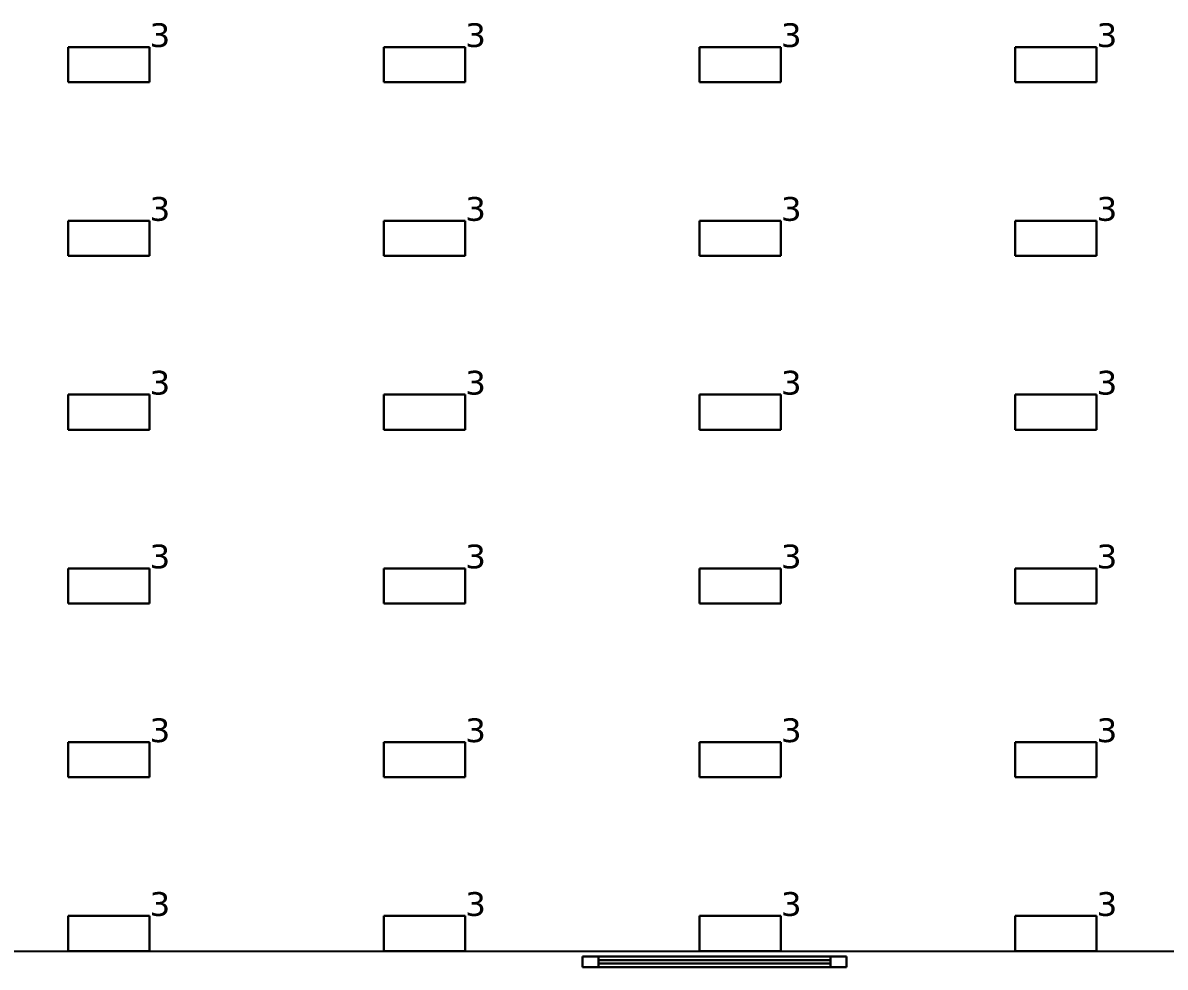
# Model space of a CAD drawing. Header units: inches. Extents: x 28 to 141, y 59 to 110.
# Drawn here: x 66.08 to 74.74, y 59.17 to 66.33 of the extents above; entities that cross this region are included whole.
import ezdxf

# ---------------------------------------------------------------- set-up
doc = ezdxf.new("R2010")
doc.units = ezdxf.units.IN
doc.header["$MEASUREMENT"] = 0
for name, color, linetype, true_color in [('DLX_BLD1_APERT', 7, 'Continuous', 0x969696), ('DLX_BLD1_CALC', 3, 'Continuous', 0x00ff00), ('DLX_BLD1_LUM', 7, 'Continuous', 0xffd400), ('DLX_BLD1_LUMKEY_IDX', 7, 'Continuous', 0x969696)]:
    doc.layers.add(name, color=color, linetype=linetype, true_color=true_color)
doc.styles.add('TableTextStyle', font='')
doc.styles.get('TableTextStyle').set_extended_font_data('VERDANA.TTF')

msp = doc.modelspace()

# ---------------------------------------------------------------- linework, layer by layer
at = {"layer": 'DLX_BLD1_APERT'}
for points in [[(72.3238, 59.2532, 0), (70.3238, 59.2532, 0)], [(70.3238, 59.2532, 0), (70.3238, 59.1732, 0)], [(70.3238, 59.2532, 0), (70.3238, 59.2532, 0)], [(70.3238, 59.2532, 0), (70.3238, 59.1732, 0)], [(70.3238, 59.1732, 0), (70.3238, 59.2532, 0)], [(70.3238, 59.2532, 0), (72.3238, 59.2532, 0)], [(70.3238, 59.1732, 0), (70.3238, 59.2532, 0)], [(72.3238, 59.2532, 0), (70.3238, 59.2532, 0)], [(70.3238, 59.2532, 0), (70.3238, 59.2532, 0)], [(70.3238, 59.2532, 0), (72.3238, 59.2532, 0)], [(72.2038, 59.2532, 0), (70.4438, 59.2532, 0)], [(70.4438, 59.2532, 0), (70.4438, 59.2532, 0)], [(70.4438, 59.2532, 0), (72.2038, 59.2532, 0)], [(70.4438, 59.2257, 0), (70.4438, 59.2532, 0)], [(70.4438, 59.2532, 0), (72.2038, 59.2532, 0)], [(70.4438, 59.2257, 0), (70.4438, 59.2532, 0)], [(70.4438, 59.2532, 0), (70.4438, 59.2532, 0)], [(70.4438, 59.2532, 0), (70.4438, 59.2257, 0)], [(72.2038, 59.2532, 0), (70.4438, 59.2532, 0)], [(70.4438, 59.2532, 0), (70.4438, 59.2257, 0)], [(72.2038, 59.2532, 0), (72.2038, 59.2532, 0)], [(72.2038, 59.2532, 0), (72.2038, 59.2257, 0)], [(72.2038, 59.2257, 0), (72.2038, 59.2532, 0)], [(72.2038, 59.2532, 0), (72.2038, 59.2532, 0)], [(72.2038, 59.2532, 0), (72.2038, 59.2257, 0)], [(72.2038, 59.2257, 0), (72.2038, 59.2532, 0)], [(72.3238, 59.1732, 0), (72.3238, 59.2532, 0)], [(72.3238, 59.2532, 0), (72.3238, 59.1732, 0)], [(72.3238, 59.2532, 0), (72.3238, 59.2532, 0)], [(72.3238, 59.2532, 0), (72.3238, 59.1732, 0)], [(72.3238, 59.1732, 0), (72.3238, 59.2532, 0)], [(72.3238, 59.2532, 0), (72.3238, 59.2532, 0)], [(70.3238, 59.1732, 0), (72.3238, 59.1732, 0)], [(70.3238, 59.1732, 0), (70.3238, 59.1732, 0)], [(72.3238, 59.1732, 0), (70.3238, 59.1732, 0)], [(72.3238, 59.1732, 0), (70.3238, 59.1732, 0)], [(70.3238, 59.1732, 0), (70.3238, 59.1732, 0)], [(70.3238, 59.1732, 0), (72.3238, 59.1732, 0)], [(72.2038, 59.2257, 0), (70.4438, 59.2257, 0)], [(70.4438, 59.2257, 0), (70.4438, 59.2257, 0)], [(70.4438, 59.2257, 0), (72.2038, 59.2257, 0)], [(70.4438, 59.2007, 0), (70.4438, 59.2257, 0)], [(70.4438, 59.2257, 0), (72.2038, 59.2257, 0)], [(70.4438, 59.2007, 0), (70.4438, 59.2257, 0)], [(70.4438, 59.2257, 0), (70.4438, 59.2257, 0)], [(70.4438, 59.2257, 0), (70.4438, 59.2007, 0)], [(72.2038, 59.2257, 0), (70.4438, 59.2257, 0)], [(70.4438, 59.2257, 0), (70.4438, 59.2007, 0)], [(72.2038, 59.2257, 0), (70.4438, 59.2257, 0)], [(70.4438, 59.2257, 0), (70.4438, 59.2257, 0)], [(70.4438, 59.2257, 0), (72.2038, 59.2257, 0)], [(72.2038, 59.2257, 0), (70.4438, 59.2257, 0)], [(70.4438, 59.2257, 0), (70.4438, 59.2007, 0)], [(70.4438, 59.2257, 0), (72.2038, 59.2257, 0)], [(70.4438, 59.2007, 0), (70.4438, 59.2257, 0)], [(70.4438, 59.2257, 0), (70.4438, 59.2257, 0)], [(70.4438, 59.2257, 0), (70.4438, 59.2007, 0)], [(70.4438, 59.2007, 0), (70.4438, 59.2257, 0)], [(70.4438, 59.2007, 0), (72.2038, 59.2007, 0)], [(70.4438, 59.1732, 0), (70.4438, 59.2007, 0)], [(72.2038, 59.2007, 0), (70.4438, 59.2007, 0)], [(70.4438, 59.2007, 0), (70.4438, 59.2007, 0)], [(70.4438, 59.2007, 0), (70.4438, 59.1732, 0)], [(70.4438, 59.1732, 0), (70.4438, 59.2007, 0)], [(70.4438, 59.2007, 0), (70.4438, 59.2007, 0)], [(72.2038, 59.2007, 0), (70.4438, 59.2007, 0)], [(70.4438, 59.2007, 0), (70.4438, 59.1732, 0)], [(70.4438, 59.2007, 0), (72.2038, 59.2007, 0)], [(70.4438, 59.2007, 0), (72.2038, 59.2007, 0)], [(72.2038, 59.2007, 0), (70.4438, 59.2007, 0)], [(70.4438, 59.2007, 0), (70.4438, 59.2007, 0)], [(70.4438, 59.2007, 0), (72.2038, 59.2007, 0)], [(72.2038, 59.2007, 0), (70.4438, 59.2007, 0)], [(70.4438, 59.2007, 0), (70.4438, 59.2007, 0)], [(72.2038, 59.1732, 0), (70.4438, 59.1732, 0)], [(70.4438, 59.1732, 0), (70.4438, 59.1732, 0)], [(70.4438, 59.1732, 0), (72.2038, 59.1732, 0)], [(72.2038, 59.1732, 0), (70.4438, 59.1732, 0)], [(70.4438, 59.1732, 0), (70.4438, 59.1732, 0)], [(70.4438, 59.1732, 0), (72.2038, 59.1732, 0)], [(72.2038, 59.2257, 0), (72.2038, 59.2257, 0)], [(72.2038, 59.2257, 0), (72.2038, 59.2007, 0)], [(72.2038, 59.2007, 0), (72.2038, 59.2257, 0)], [(72.2038, 59.2007, 0), (72.2038, 59.2257, 0)], [(72.2038, 59.2257, 0), (72.2038, 59.2257, 0)], [(72.2038, 59.2257, 0), (72.2038, 59.2007, 0)], [(72.2038, 59.2257, 0), (72.2038, 59.2257, 0)], [(72.2038, 59.2007, 0), (72.2038, 59.2257, 0)], [(72.2038, 59.2257, 0), (72.2038, 59.2007, 0)], [(72.2038, 59.2257, 0), (72.2038, 59.2257, 0)], [(72.2038, 59.2257, 0), (72.2038, 59.2007, 0)], [(72.2038, 59.2007, 0), (72.2038, 59.2257, 0)], [(72.2038, 59.2007, 0), (72.2038, 59.1732, 0)], [(72.2038, 59.1732, 0), (72.2038, 59.2007, 0)], [(72.2038, 59.2007, 0), (72.2038, 59.2007, 0)], [(72.2038, 59.2007, 0), (72.2038, 59.1732, 0)], [(72.2038, 59.1732, 0), (72.2038, 59.2007, 0)], [(72.2038, 59.2007, 0), (72.2038, 59.2007, 0)], [(72.2038, 59.2007, 0), (72.2038, 59.2007, 0)], [(72.2038, 59.2007, 0), (72.2038, 59.2007, 0)], [(72.2038, 59.1732, 0), (72.2038, 59.1732, 0)], [(72.2038, 59.1732, 0), (72.2038, 59.1732, 0)], [(72.3238, 59.1732, 0), (72.3238, 59.1732, 0)], [(72.3238, 59.1732, 0), (72.3238, 59.1732, 0)]]:
    msp.add_polyline3d(points, dxfattribs=at)
at = {"layer": 'DLX_BLD1_CALC'}
msp.add_polyline3d([(45.3576, 59.2949, 0), (83.4004, 59.2949, 0)], dxfattribs=at)
at = {"layer": 'DLX_BLD1_LUM'}
for points in [[(66.4234, 65.8836, 0), (66.4234, 66.1506, 0)], [(66.4234, 66.1506, 0), (66.4234, 66.1506, 0)], [(66.4234, 66.1506, 0), (66.4234, 65.8836, 0)], [(66.4234, 66.1506, 0), (67.0404, 66.1506, 0)], [(67.0404, 66.1506, 0), (66.4234, 66.1506, 0)], [(66.4234, 66.1506, 0), (66.4234, 66.1506, 0)], [(66.4234, 66.1506, 0), (66.4234, 65.8836, 0)], [(67.0404, 66.1506, 0), (66.4234, 66.1506, 0)], [(66.4234, 65.8836, 0), (66.4234, 66.1506, 0)], [(66.4234, 66.1506, 0), (67.0404, 66.1506, 0)], [(67.0404, 66.1506, 0), (67.0404, 65.8836, 0)], [(67.0404, 65.8836, 0), (67.0404, 66.1506, 0)], [(67.0404, 66.1506, 0), (67.0404, 66.1506, 0)], [(67.0404, 66.1506, 0), (67.0404, 66.1506, 0)], [(67.0404, 65.8836, 0), (67.0404, 66.1506, 0)], [(67.0404, 66.1506, 0), (67.0404, 65.8836, 0)], [(68.8167, 65.8836, 0), (68.8167, 66.1506, 0)], [(68.8167, 66.1506, 0), (68.8167, 66.1506, 0)], [(68.8167, 66.1506, 0), (68.8167, 65.8836, 0)], [(68.8167, 66.1506, 0), (69.4337, 66.1506, 0)], [(69.4337, 66.1506, 0), (68.8167, 66.1506, 0)], [(68.8167, 66.1506, 0), (68.8167, 66.1506, 0)], [(68.8167, 66.1506, 0), (68.8167, 65.8836, 0)], [(69.4337, 66.1506, 0), (68.8167, 66.1506, 0)], [(68.8167, 65.8836, 0), (68.8167, 66.1506, 0)], [(68.8167, 66.1506, 0), (69.4337, 66.1506, 0)], [(69.4337, 66.1506, 0), (69.4337, 65.8836, 0)], [(69.4337, 65.8836, 0), (69.4337, 66.1506, 0)], [(69.4337, 66.1506, 0), (69.4337, 66.1506, 0)], [(69.4337, 66.1506, 0), (69.4337, 66.1506, 0)], [(69.4337, 65.8836, 0), (69.4337, 66.1506, 0)], [(69.4337, 66.1506, 0), (69.4337, 65.8836, 0)], [(71.21, 65.8836, 0), (71.21, 66.1506, 0)], [(71.21, 66.1506, 0), (71.21, 66.1506, 0)], [(71.21, 66.1506, 0), (71.21, 65.8836, 0)], [(71.21, 66.1506, 0), (71.827, 66.1506, 0)], [(71.827, 66.1506, 0), (71.21, 66.1506, 0)], [(71.21, 66.1506, 0), (71.21, 66.1506, 0)], [(71.21, 66.1506, 0), (71.21, 65.8836, 0)], [(71.827, 66.1506, 0), (71.21, 66.1506, 0)], [(71.21, 65.8836, 0), (71.21, 66.1506, 0)], [(71.21, 66.1506, 0), (71.827, 66.1506, 0)], [(71.827, 66.1506, 0), (71.827, 65.8836, 0)], [(71.827, 65.8836, 0), (71.827, 66.1506, 0)], [(71.827, 66.1506, 0), (71.827, 66.1506, 0)], [(71.827, 66.1506, 0), (71.827, 66.1506, 0)], [(71.827, 65.8836, 0), (71.827, 66.1506, 0)], [(71.827, 66.1506, 0), (71.827, 65.8836, 0)], [(73.6033, 65.8836, 0), (73.6033, 66.1506, 0)], [(73.6033, 66.1506, 0), (73.6033, 66.1506, 0)], [(73.6033, 66.1506, 0), (73.6033, 65.8836, 0)], [(73.6033, 66.1506, 0), (74.2203, 66.1506, 0)], [(74.2203, 66.1506, 0), (73.6033, 66.1506, 0)], [(73.6033, 66.1506, 0), (73.6033, 66.1506, 0)], [(73.6033, 66.1506, 0), (73.6033, 65.8836, 0)], [(74.2203, 66.1506, 0), (73.6033, 66.1506, 0)], [(73.6033, 65.8836, 0), (73.6033, 66.1506, 0)], [(73.6033, 66.1506, 0), (74.2203, 66.1506, 0)], [(74.2203, 66.1506, 0), (74.2203, 65.8836, 0)], [(74.2203, 65.8836, 0), (74.2203, 66.1506, 0)], [(74.2203, 66.1506, 0), (74.2203, 66.1506, 0)], [(74.2203, 66.1506, 0), (74.2203, 66.1506, 0)], [(74.2203, 65.8836, 0), (74.2203, 66.1506, 0)], [(74.2203, 66.1506, 0), (74.2203, 65.8836, 0)], [(67.0404, 65.8836, 0), (66.4234, 65.8836, 0)], [(66.4234, 65.8836, 0), (66.4234, 65.8836, 0)], [(66.4234, 65.8836, 0), (67.0404, 65.8836, 0)], [(66.4234, 65.8836, 0), (66.4234, 65.8836, 0)], [(66.4234, 65.8836, 0), (67.0404, 65.8836, 0)], [(67.0404, 65.8836, 0), (66.4234, 65.8836, 0)], [(67.0404, 65.8836, 0), (67.0404, 65.8836, 0)], [(67.0404, 65.8836, 0), (67.0404, 65.8836, 0)], [(69.4337, 65.8836, 0), (68.8167, 65.8836, 0)], [(68.8167, 65.8836, 0), (68.8167, 65.8836, 0)], [(68.8167, 65.8836, 0), (69.4337, 65.8836, 0)], [(68.8167, 65.8836, 0), (68.8167, 65.8836, 0)], [(68.8167, 65.8836, 0), (69.4337, 65.8836, 0)], [(69.4337, 65.8836, 0), (68.8167, 65.8836, 0)], [(69.4337, 65.8836, 0), (69.4337, 65.8836, 0)], [(69.4337, 65.8836, 0), (69.4337, 65.8836, 0)], [(71.827, 65.8836, 0), (71.21, 65.8836, 0)], [(71.21, 65.8836, 0), (71.21, 65.8836, 0)], [(71.21, 65.8836, 0), (71.827, 65.8836, 0)], [(71.21, 65.8836, 0), (71.21, 65.8836, 0)], [(71.21, 65.8836, 0), (71.827, 65.8836, 0)], [(71.827, 65.8836, 0), (71.21, 65.8836, 0)], [(71.827, 65.8836, 0), (71.827, 65.8836, 0)], [(71.827, 65.8836, 0), (71.827, 65.8836, 0)], [(74.2203, 65.8836, 0), (73.6033, 65.8836, 0)], [(73.6033, 65.8836, 0), (73.6033, 65.8836, 0)], [(73.6033, 65.8836, 0), (74.2203, 65.8836, 0)], [(73.6033, 65.8836, 0), (73.6033, 65.8836, 0)], [(73.6033, 65.8836, 0), (74.2203, 65.8836, 0)], [(74.2203, 65.8836, 0), (73.6033, 65.8836, 0)], [(74.2203, 65.8836, 0), (74.2203, 65.8836, 0)], [(74.2203, 65.8836, 0), (74.2203, 65.8836, 0)], [(66.4234, 64.5659, 0), (66.4234, 64.8329, 0)], [(66.4234, 64.8329, 0), (66.4234, 64.8329, 0)], [(66.4234, 64.8329, 0), (66.4234, 64.5659, 0)], [(66.4234, 64.8329, 0), (67.0404, 64.8329, 0)], [(67.0404, 64.8329, 0), (66.4234, 64.8329, 0)], [(66.4234, 64.8329, 0), (66.4234, 64.8329, 0)], [(66.4234, 64.8329, 0), (66.4234, 64.5659, 0)], [(67.0404, 64.8329, 0), (66.4234, 64.8329, 0)], [(66.4234, 64.5659, 0), (66.4234, 64.8329, 0)], [(66.4234, 64.8329, 0), (67.0404, 64.8329, 0)], [(67.0404, 64.8329, 0), (67.0404, 64.5659, 0)], [(67.0404, 64.5659, 0), (67.0404, 64.8329, 0)], [(67.0404, 64.8329, 0), (67.0404, 64.8329, 0)], [(67.0404, 64.8329, 0), (67.0404, 64.8329, 0)], [(67.0404, 64.5659, 0), (67.0404, 64.8329, 0)], [(67.0404, 64.8329, 0), (67.0404, 64.5659, 0)], [(68.8167, 64.5659, 0), (68.8167, 64.8329, 0)], [(68.8167, 64.8329, 0), (68.8167, 64.8329, 0)], [(68.8167, 64.8329, 0), (68.8167, 64.5659, 0)], [(68.8167, 64.8329, 0), (69.4337, 64.8329, 0)], [(69.4337, 64.8329, 0), (68.8167, 64.8329, 0)], [(68.8167, 64.8329, 0), (68.8167, 64.8329, 0)], [(68.8167, 64.8329, 0), (68.8167, 64.5659, 0)], [(69.4337, 64.8329, 0), (68.8167, 64.8329, 0)], [(68.8167, 64.5659, 0), (68.8167, 64.8329, 0)], [(68.8167, 64.8329, 0), (69.4337, 64.8329, 0)], [(69.4337, 64.8329, 0), (69.4337, 64.5659, 0)], [(69.4337, 64.5659, 0), (69.4337, 64.8329, 0)], [(69.4337, 64.8329, 0), (69.4337, 64.8329, 0)], [(69.4337, 64.8329, 0), (69.4337, 64.8329, 0)], [(69.4337, 64.5659, 0), (69.4337, 64.8329, 0)], [(69.4337, 64.8329, 0), (69.4337, 64.5659, 0)], [(71.21, 64.5659, 0), (71.21, 64.8329, 0)], [(71.21, 64.8329, 0), (71.21, 64.8329, 0)], [(71.21, 64.8329, 0), (71.21, 64.5659, 0)], [(71.21, 64.8329, 0), (71.827, 64.8329, 0)], [(71.827, 64.8329, 0), (71.21, 64.8329, 0)], [(71.21, 64.8329, 0), (71.21, 64.8329, 0)], [(71.21, 64.8329, 0), (71.21, 64.5659, 0)], [(71.827, 64.8329, 0), (71.21, 64.8329, 0)], [(71.21, 64.5659, 0), (71.21, 64.8329, 0)], [(71.21, 64.8329, 0), (71.827, 64.8329, 0)], [(71.827, 64.8329, 0), (71.827, 64.5659, 0)], [(71.827, 64.5659, 0), (71.827, 64.8329, 0)], [(71.827, 64.8329, 0), (71.827, 64.8329, 0)], [(71.827, 64.8329, 0), (71.827, 64.8329, 0)], [(71.827, 64.5659, 0), (71.827, 64.8329, 0)], [(71.827, 64.8329, 0), (71.827, 64.5659, 0)], [(73.6033, 64.5659, 0), (73.6033, 64.8329, 0)], [(73.6033, 64.8329, 0), (73.6033, 64.8329, 0)], [(73.6033, 64.8329, 0), (73.6033, 64.5659, 0)], [(73.6033, 64.8329, 0), (74.2203, 64.8329, 0)], [(74.2203, 64.8329, 0), (73.6033, 64.8329, 0)], [(73.6033, 64.8329, 0), (73.6033, 64.8329, 0)], [(73.6033, 64.8329, 0), (73.6033, 64.5659, 0)], [(74.2203, 64.8329, 0), (73.6033, 64.8329, 0)], [(73.6033, 64.5659, 0), (73.6033, 64.8329, 0)], [(73.6033, 64.8329, 0), (74.2203, 64.8329, 0)], [(74.2203, 64.8329, 0), (74.2203, 64.5659, 0)], [(74.2203, 64.5659, 0), (74.2203, 64.8329, 0)], [(74.2203, 64.8329, 0), (74.2203, 64.8329, 0)], [(74.2203, 64.8329, 0), (74.2203, 64.8329, 0)], [(74.2203, 64.5659, 0), (74.2203, 64.8329, 0)], [(74.2203, 64.8329, 0), (74.2203, 64.5659, 0)], [(67.0404, 64.5659, 0), (66.4234, 64.5659, 0)], [(66.4234, 64.5659, 0), (66.4234, 64.5659, 0)], [(66.4234, 64.5659, 0), (67.0404, 64.5659, 0)], [(66.4234, 64.5659, 0), (66.4234, 64.5659, 0)], [(66.4234, 64.5659, 0), (67.0404, 64.5659, 0)], [(67.0404, 64.5659, 0), (66.4234, 64.5659, 0)], [(67.0404, 64.5659, 0), (67.0404, 64.5659, 0)], [(67.0404, 64.5659, 0), (67.0404, 64.5659, 0)], [(69.4337, 64.5659, 0), (68.8167, 64.5659, 0)], [(68.8167, 64.5659, 0), (68.8167, 64.5659, 0)], [(68.8167, 64.5659, 0), (69.4337, 64.5659, 0)], [(68.8167, 64.5659, 0), (68.8167, 64.5659, 0)], [(68.8167, 64.5659, 0), (69.4337, 64.5659, 0)], [(69.4337, 64.5659, 0), (68.8167, 64.5659, 0)], [(69.4337, 64.5659, 0), (69.4337, 64.5659, 0)], [(69.4337, 64.5659, 0), (69.4337, 64.5659, 0)], [(71.827, 64.5659, 0), (71.21, 64.5659, 0)], [(71.21, 64.5659, 0), (71.21, 64.5659, 0)], [(71.21, 64.5659, 0), (71.827, 64.5659, 0)], [(71.21, 64.5659, 0), (71.21, 64.5659, 0)], [(71.21, 64.5659, 0), (71.827, 64.5659, 0)], [(71.827, 64.5659, 0), (71.21, 64.5659, 0)], [(71.827, 64.5659, 0), (71.827, 64.5659, 0)], [(71.827, 64.5659, 0), (71.827, 64.5659, 0)], [(74.2203, 64.5659, 0), (73.6033, 64.5659, 0)], [(73.6033, 64.5659, 0), (73.6033, 64.5659, 0)], [(73.6033, 64.5659, 0), (74.2203, 64.5659, 0)], [(73.6033, 64.5659, 0), (73.6033, 64.5659, 0)], [(73.6033, 64.5659, 0), (74.2203, 64.5659, 0)], [(74.2203, 64.5659, 0), (73.6033, 64.5659, 0)], [(74.2203, 64.5659, 0), (74.2203, 64.5659, 0)], [(74.2203, 64.5659, 0), (74.2203, 64.5659, 0)], [(66.4234, 63.2481, 0), (66.4234, 63.5151, 0)], [(66.4234, 63.5151, 0), (66.4234, 63.5151, 0)], [(66.4234, 63.5151, 0), (66.4234, 63.2481, 0)], [(66.4234, 63.5151, 0), (67.0404, 63.5151, 0)], [(67.0404, 63.5151, 0), (66.4234, 63.5151, 0)], [(66.4234, 63.5151, 0), (66.4234, 63.5151, 0)], [(66.4234, 63.5151, 0), (66.4234, 63.2481, 0)], [(67.0404, 63.5151, 0), (66.4234, 63.5151, 0)], [(66.4234, 63.2481, 0), (66.4234, 63.5151, 0)], [(66.4234, 63.5151, 0), (67.0404, 63.5151, 0)], [(67.0404, 63.5151, 0), (67.0404, 63.2481, 0)], [(67.0404, 63.2481, 0), (67.0404, 63.5151, 0)], [(67.0404, 63.5151, 0), (67.0404, 63.5151, 0)], [(67.0404, 63.5151, 0), (67.0404, 63.5151, 0)], [(67.0404, 63.2481, 0), (67.0404, 63.5151, 0)], [(67.0404, 63.5151, 0), (67.0404, 63.2481, 0)], [(68.8167, 63.2481, 0), (68.8167, 63.5151, 0)], [(68.8167, 63.5151, 0), (68.8167, 63.5151, 0)], [(68.8167, 63.5151, 0), (68.8167, 63.2481, 0)], [(68.8167, 63.5151, 0), (69.4337, 63.5151, 0)], [(69.4337, 63.5151, 0), (68.8167, 63.5151, 0)], [(68.8167, 63.5151, 0), (68.8167, 63.5151, 0)], [(68.8167, 63.5151, 0), (68.8167, 63.2481, 0)], [(69.4337, 63.5151, 0), (68.8167, 63.5151, 0)], [(68.8167, 63.2481, 0), (68.8167, 63.5151, 0)], [(68.8167, 63.5151, 0), (69.4337, 63.5151, 0)], [(69.4337, 63.5151, 0), (69.4337, 63.2481, 0)], [(69.4337, 63.2481, 0), (69.4337, 63.5151, 0)], [(69.4337, 63.5151, 0), (69.4337, 63.5151, 0)], [(69.4337, 63.5151, 0), (69.4337, 63.5151, 0)], [(69.4337, 63.2481, 0), (69.4337, 63.5151, 0)], [(69.4337, 63.5151, 0), (69.4337, 63.2481, 0)], [(71.21, 63.2481, 0), (71.21, 63.5151, 0)], [(71.21, 63.5151, 0), (71.21, 63.5151, 0)], [(71.21, 63.5151, 0), (71.21, 63.2481, 0)], [(71.21, 63.5151, 0), (71.827, 63.5151, 0)], [(71.827, 63.5151, 0), (71.21, 63.5151, 0)], [(71.21, 63.5151, 0), (71.21, 63.5151, 0)], [(71.21, 63.5151, 0), (71.21, 63.2481, 0)], [(71.827, 63.5151, 0), (71.21, 63.5151, 0)], [(71.21, 63.2481, 0), (71.21, 63.5151, 0)], [(71.21, 63.5151, 0), (71.827, 63.5151, 0)], [(71.827, 63.5151, 0), (71.827, 63.2481, 0)], [(71.827, 63.2481, 0), (71.827, 63.5151, 0)], [(71.827, 63.5151, 0), (71.827, 63.5151, 0)], [(71.827, 63.5151, 0), (71.827, 63.5151, 0)], [(71.827, 63.2481, 0), (71.827, 63.5151, 0)], [(71.827, 63.5151, 0), (71.827, 63.2481, 0)], [(73.6033, 63.2481, 0), (73.6033, 63.5151, 0)], [(73.6033, 63.5151, 0), (73.6033, 63.5151, 0)], [(73.6033, 63.5151, 0), (73.6033, 63.2481, 0)], [(73.6033, 63.5151, 0), (74.2203, 63.5151, 0)], [(74.2203, 63.5151, 0), (73.6033, 63.5151, 0)], [(73.6033, 63.5151, 0), (73.6033, 63.5151, 0)], [(73.6033, 63.5151, 0), (73.6033, 63.2481, 0)], [(74.2203, 63.5151, 0), (73.6033, 63.5151, 0)], [(73.6033, 63.2481, 0), (73.6033, 63.5151, 0)], [(73.6033, 63.5151, 0), (74.2203, 63.5151, 0)], [(74.2203, 63.5151, 0), (74.2203, 63.2481, 0)], [(74.2203, 63.2481, 0), (74.2203, 63.5151, 0)], [(74.2203, 63.5151, 0), (74.2203, 63.5151, 0)], [(74.2203, 63.5151, 0), (74.2203, 63.5151, 0)], [(74.2203, 63.2481, 0), (74.2203, 63.5151, 0)], [(74.2203, 63.5151, 0), (74.2203, 63.2481, 0)], [(67.0404, 63.2481, 0), (66.4234, 63.2481, 0)], [(66.4234, 63.2481, 0), (66.4234, 63.2481, 0)], [(66.4234, 63.2481, 0), (67.0404, 63.2481, 0)], [(66.4234, 63.2481, 0), (66.4234, 63.2481, 0)], [(66.4234, 63.2481, 0), (67.0404, 63.2481, 0)], [(67.0404, 63.2481, 0), (66.4234, 63.2481, 0)], [(67.0404, 63.2481, 0), (67.0404, 63.2481, 0)], [(67.0404, 63.2481, 0), (67.0404, 63.2481, 0)], [(69.4337, 63.2481, 0), (68.8167, 63.2481, 0)], [(68.8167, 63.2481, 0), (68.8167, 63.2481, 0)], [(68.8167, 63.2481, 0), (69.4337, 63.2481, 0)], [(68.8167, 63.2481, 0), (68.8167, 63.2481, 0)], [(68.8167, 63.2481, 0), (69.4337, 63.2481, 0)], [(69.4337, 63.2481, 0), (68.8167, 63.2481, 0)], [(69.4337, 63.2481, 0), (69.4337, 63.2481, 0)], [(69.4337, 63.2481, 0), (69.4337, 63.2481, 0)], [(71.827, 63.2481, 0), (71.21, 63.2481, 0)], [(71.21, 63.2481, 0), (71.21, 63.2481, 0)], [(71.21, 63.2481, 0), (71.827, 63.2481, 0)], [(71.21, 63.2481, 0), (71.21, 63.2481, 0)], [(71.21, 63.2481, 0), (71.827, 63.2481, 0)], [(71.827, 63.2481, 0), (71.21, 63.2481, 0)], [(71.827, 63.2481, 0), (71.827, 63.2481, 0)], [(71.827, 63.2481, 0), (71.827, 63.2481, 0)], [(74.2203, 63.2481, 0), (73.6033, 63.2481, 0)], [(73.6033, 63.2481, 0), (73.6033, 63.2481, 0)], [(73.6033, 63.2481, 0), (74.2203, 63.2481, 0)], [(73.6033, 63.2481, 0), (73.6033, 63.2481, 0)], [(73.6033, 63.2481, 0), (74.2203, 63.2481, 0)], [(74.2203, 63.2481, 0), (73.6033, 63.2481, 0)], [(74.2203, 63.2481, 0), (74.2203, 63.2481, 0)], [(74.2203, 63.2481, 0), (74.2203, 63.2481, 0)], [(66.4234, 61.9304, 0), (66.4234, 62.1974, 0)], [(66.4234, 62.1974, 0), (66.4234, 62.1974, 0)], [(66.4234, 62.1974, 0), (66.4234, 61.9304, 0)], [(66.4234, 62.1974, 0), (67.0404, 62.1974, 0)], [(67.0404, 62.1974, 0), (66.4234, 62.1974, 0)], [(66.4234, 62.1974, 0), (66.4234, 62.1974, 0)], [(66.4234, 62.1974, 0), (66.4234, 61.9304, 0)], [(67.0404, 62.1974, 0), (66.4234, 62.1974, 0)], [(66.4234, 61.9304, 0), (66.4234, 62.1974, 0)], [(66.4234, 62.1974, 0), (67.0404, 62.1974, 0)], [(67.0404, 62.1974, 0), (67.0404, 61.9304, 0)], [(67.0404, 61.9304, 0), (67.0404, 62.1974, 0)], [(67.0404, 62.1974, 0), (67.0404, 62.1974, 0)], [(67.0404, 62.1974, 0), (67.0404, 62.1974, 0)], [(67.0404, 61.9304, 0), (67.0404, 62.1974, 0)], [(67.0404, 62.1974, 0), (67.0404, 61.9304, 0)], [(68.8167, 61.9304, 0), (68.8167, 62.1974, 0)], [(68.8167, 62.1974, 0), (68.8167, 62.1974, 0)], [(68.8167, 62.1974, 0), (68.8167, 61.9304, 0)], [(68.8167, 62.1974, 0), (69.4337, 62.1974, 0)], [(69.4337, 62.1974, 0), (68.8167, 62.1974, 0)], [(68.8167, 62.1974, 0), (68.8167, 62.1974, 0)], [(68.8167, 62.1974, 0), (68.8167, 61.9304, 0)], [(69.4337, 62.1974, 0), (68.8167, 62.1974, 0)], [(68.8167, 61.9304, 0), (68.8167, 62.1974, 0)], [(68.8167, 62.1974, 0), (69.4337, 62.1974, 0)], [(69.4337, 62.1974, 0), (69.4337, 61.9304, 0)], [(69.4337, 61.9304, 0), (69.4337, 62.1974, 0)], [(69.4337, 62.1974, 0), (69.4337, 62.1974, 0)], [(69.4337, 62.1974, 0), (69.4337, 62.1974, 0)], [(69.4337, 61.9304, 0), (69.4337, 62.1974, 0)], [(69.4337, 62.1974, 0), (69.4337, 61.9304, 0)], [(71.21, 61.9304, 0), (71.21, 62.1974, 0)], [(71.21, 62.1974, 0), (71.21, 62.1974, 0)], [(71.21, 62.1974, 0), (71.21, 61.9304, 0)], [(71.21, 62.1974, 0), (71.827, 62.1974, 0)], [(71.827, 62.1974, 0), (71.21, 62.1974, 0)], [(71.21, 62.1974, 0), (71.21, 62.1974, 0)], [(71.21, 62.1974, 0), (71.21, 61.9304, 0)], [(71.827, 62.1974, 0), (71.21, 62.1974, 0)], [(71.21, 61.9304, 0), (71.21, 62.1974, 0)], [(71.21, 62.1974, 0), (71.827, 62.1974, 0)], [(71.827, 62.1974, 0), (71.827, 61.9304, 0)], [(71.827, 61.9304, 0), (71.827, 62.1974, 0)], [(71.827, 62.1974, 0), (71.827, 62.1974, 0)], [(71.827, 62.1974, 0), (71.827, 62.1974, 0)], [(71.827, 61.9304, 0), (71.827, 62.1974, 0)], [(71.827, 62.1974, 0), (71.827, 61.9304, 0)], [(73.6033, 61.9304, 0), (73.6033, 62.1974, 0)], [(73.6033, 62.1974, 0), (73.6033, 62.1974, 0)], [(73.6033, 62.1974, 0), (73.6033, 61.9304, 0)], [(73.6033, 62.1974, 0), (74.2203, 62.1974, 0)], [(74.2203, 62.1974, 0), (73.6033, 62.1974, 0)], [(73.6033, 62.1974, 0), (73.6033, 62.1974, 0)], [(73.6033, 62.1974, 0), (73.6033, 61.9304, 0)], [(74.2203, 62.1974, 0), (73.6033, 62.1974, 0)], [(73.6033, 61.9304, 0), (73.6033, 62.1974, 0)], [(73.6033, 62.1974, 0), (74.2203, 62.1974, 0)], [(74.2203, 62.1974, 0), (74.2203, 61.9304, 0)], [(74.2203, 61.9304, 0), (74.2203, 62.1974, 0)], [(74.2203, 62.1974, 0), (74.2203, 62.1974, 0)], [(74.2203, 62.1974, 0), (74.2203, 62.1974, 0)], [(74.2203, 61.9304, 0), (74.2203, 62.1974, 0)], [(74.2203, 62.1974, 0), (74.2203, 61.9304, 0)], [(67.0404, 61.9304, 0), (66.4234, 61.9304, 0)], [(66.4234, 61.9304, 0), (66.4234, 61.9304, 0)], [(66.4234, 61.9304, 0), (67.0404, 61.9304, 0)], [(66.4234, 61.9304, 0), (66.4234, 61.9304, 0)], [(66.4234, 61.9304, 0), (67.0404, 61.9304, 0)], [(67.0404, 61.9304, 0), (66.4234, 61.9304, 0)], [(67.0404, 61.9304, 0), (67.0404, 61.9304, 0)], [(67.0404, 61.9304, 0), (67.0404, 61.9304, 0)], [(69.4337, 61.9304, 0), (68.8167, 61.9304, 0)], [(68.8167, 61.9304, 0), (68.8167, 61.9304, 0)], [(68.8167, 61.9304, 0), (69.4337, 61.9304, 0)], [(68.8167, 61.9304, 0), (68.8167, 61.9304, 0)], [(68.8167, 61.9304, 0), (69.4337, 61.9304, 0)], [(69.4337, 61.9304, 0), (68.8167, 61.9304, 0)], [(69.4337, 61.9304, 0), (69.4337, 61.9304, 0)], [(69.4337, 61.9304, 0), (69.4337, 61.9304, 0)], [(71.827, 61.9304, 0), (71.21, 61.9304, 0)], [(71.21, 61.9304, 0), (71.21, 61.9304, 0)], [(71.21, 61.9304, 0), (71.827, 61.9304, 0)], [(71.21, 61.9304, 0), (71.21, 61.9304, 0)], [(71.21, 61.9304, 0), (71.827, 61.9304, 0)], [(71.827, 61.9304, 0), (71.21, 61.9304, 0)], [(71.827, 61.9304, 0), (71.827, 61.9304, 0)], [(71.827, 61.9304, 0), (71.827, 61.9304, 0)], [(74.2203, 61.9304, 0), (73.6033, 61.9304, 0)], [(73.6033, 61.9304, 0), (73.6033, 61.9304, 0)], [(73.6033, 61.9304, 0), (74.2203, 61.9304, 0)], [(73.6033, 61.9304, 0), (73.6033, 61.9304, 0)], [(73.6033, 61.9304, 0), (74.2203, 61.9304, 0)], [(74.2203, 61.9304, 0), (73.6033, 61.9304, 0)], [(74.2203, 61.9304, 0), (74.2203, 61.9304, 0)], [(74.2203, 61.9304, 0), (74.2203, 61.9304, 0)], [(66.4234, 60.6127, 0), (66.4234, 60.8797, 0)], [(66.4234, 60.8797, 0), (66.4234, 60.8797, 0)], [(66.4234, 60.8797, 0), (66.4234, 60.6127, 0)], [(66.4234, 60.8797, 0), (67.0404, 60.8797, 0)], [(67.0404, 60.8797, 0), (66.4234, 60.8797, 0)], [(66.4234, 60.8797, 0), (66.4234, 60.8797, 0)], [(66.4234, 60.8797, 0), (66.4234, 60.6127, 0)], [(67.0404, 60.8797, 0), (66.4234, 60.8797, 0)], [(66.4234, 60.6127, 0), (66.4234, 60.8797, 0)], [(66.4234, 60.8797, 0), (67.0404, 60.8797, 0)], [(67.0404, 60.8797, 0), (67.0404, 60.6127, 0)], [(67.0404, 60.6127, 0), (67.0404, 60.8797, 0)], [(67.0404, 60.8797, 0), (67.0404, 60.8797, 0)], [(67.0404, 60.8797, 0), (67.0404, 60.8797, 0)], [(67.0404, 60.6127, 0), (67.0404, 60.8797, 0)], [(67.0404, 60.8797, 0), (67.0404, 60.6127, 0)], [(68.8167, 60.6127, 0), (68.8167, 60.8797, 0)], [(68.8167, 60.8797, 0), (68.8167, 60.8797, 0)], [(68.8167, 60.8797, 0), (68.8167, 60.6127, 0)], [(68.8167, 60.8797, 0), (69.4337, 60.8797, 0)], [(69.4337, 60.8797, 0), (68.8167, 60.8797, 0)], [(68.8167, 60.8797, 0), (68.8167, 60.8797, 0)], [(68.8167, 60.8797, 0), (68.8167, 60.6127, 0)], [(69.4337, 60.8797, 0), (68.8167, 60.8797, 0)], [(68.8167, 60.6127, 0), (68.8167, 60.8797, 0)], [(68.8167, 60.8797, 0), (69.4337, 60.8797, 0)], [(69.4337, 60.8797, 0), (69.4337, 60.6127, 0)], [(69.4337, 60.6127, 0), (69.4337, 60.8797, 0)], [(69.4337, 60.8797, 0), (69.4337, 60.8797, 0)], [(69.4337, 60.8797, 0), (69.4337, 60.8797, 0)], [(69.4337, 60.6127, 0), (69.4337, 60.8797, 0)], [(69.4337, 60.8797, 0), (69.4337, 60.6127, 0)], [(71.21, 60.6127, 0), (71.21, 60.8797, 0)], [(71.21, 60.8797, 0), (71.21, 60.8797, 0)], [(71.21, 60.8797, 0), (71.21, 60.6127, 0)], [(71.21, 60.8797, 0), (71.827, 60.8797, 0)], [(71.827, 60.8797, 0), (71.21, 60.8797, 0)], [(71.21, 60.8797, 0), (71.21, 60.8797, 0)], [(71.21, 60.8797, 0), (71.21, 60.6127, 0)], [(71.827, 60.8797, 0), (71.21, 60.8797, 0)], [(71.21, 60.6127, 0), (71.21, 60.8797, 0)], [(71.21, 60.8797, 0), (71.827, 60.8797, 0)], [(71.827, 60.8797, 0), (71.827, 60.6127, 0)], [(71.827, 60.6127, 0), (71.827, 60.8797, 0)], [(71.827, 60.8797, 0), (71.827, 60.8797, 0)], [(71.827, 60.8797, 0), (71.827, 60.8797, 0)], [(71.827, 60.6127, 0), (71.827, 60.8797, 0)], [(71.827, 60.8797, 0), (71.827, 60.6127, 0)], [(73.6033, 60.6127, 0), (73.6033, 60.8797, 0)], [(73.6033, 60.8797, 0), (73.6033, 60.8797, 0)], [(73.6033, 60.8797, 0), (73.6033, 60.6127, 0)], [(73.6033, 60.8797, 0), (74.2203, 60.8797, 0)], [(74.2203, 60.8797, 0), (73.6033, 60.8797, 0)], [(73.6033, 60.8797, 0), (73.6033, 60.8797, 0)], [(73.6033, 60.8797, 0), (73.6033, 60.6127, 0)], [(74.2203, 60.8797, 0), (73.6033, 60.8797, 0)], [(73.6033, 60.6127, 0), (73.6033, 60.8797, 0)], [(73.6033, 60.8797, 0), (74.2203, 60.8797, 0)], [(74.2203, 60.8797, 0), (74.2203, 60.6127, 0)], [(74.2203, 60.6127, 0), (74.2203, 60.8797, 0)], [(74.2203, 60.8797, 0), (74.2203, 60.8797, 0)], [(74.2203, 60.8797, 0), (74.2203, 60.8797, 0)], [(74.2203, 60.6127, 0), (74.2203, 60.8797, 0)], [(74.2203, 60.8797, 0), (74.2203, 60.6127, 0)], [(67.0404, 60.6127, 0), (66.4234, 60.6127, 0)], [(66.4234, 60.6127, 0), (66.4234, 60.6127, 0)], [(66.4234, 60.6127, 0), (67.0404, 60.6127, 0)], [(66.4234, 60.6127, 0), (66.4234, 60.6127, 0)], [(66.4234, 60.6127, 0), (67.0404, 60.6127, 0)], [(67.0404, 60.6127, 0), (66.4234, 60.6127, 0)], [(67.0404, 60.6127, 0), (67.0404, 60.6127, 0)], [(67.0404, 60.6127, 0), (67.0404, 60.6127, 0)], [(69.4337, 60.6127, 0), (68.8167, 60.6127, 0)], [(68.8167, 60.6127, 0), (68.8167, 60.6127, 0)], [(68.8167, 60.6127, 0), (69.4337, 60.6127, 0)], [(68.8167, 60.6127, 0), (68.8167, 60.6127, 0)], [(68.8167, 60.6127, 0), (69.4337, 60.6127, 0)], [(69.4337, 60.6127, 0), (68.8167, 60.6127, 0)], [(69.4337, 60.6127, 0), (69.4337, 60.6127, 0)], [(69.4337, 60.6127, 0), (69.4337, 60.6127, 0)], [(71.827, 60.6127, 0), (71.21, 60.6127, 0)], [(71.21, 60.6127, 0), (71.21, 60.6127, 0)], [(71.21, 60.6127, 0), (71.827, 60.6127, 0)], [(71.21, 60.6127, 0), (71.21, 60.6127, 0)], [(71.21, 60.6127, 0), (71.827, 60.6127, 0)], [(71.827, 60.6127, 0), (71.21, 60.6127, 0)], [(71.827, 60.6127, 0), (71.827, 60.6127, 0)], [(71.827, 60.6127, 0), (71.827, 60.6127, 0)], [(74.2203, 60.6127, 0), (73.6033, 60.6127, 0)], [(73.6033, 60.6127, 0), (73.6033, 60.6127, 0)], [(73.6033, 60.6127, 0), (74.2203, 60.6127, 0)], [(73.6033, 60.6127, 0), (73.6033, 60.6127, 0)], [(73.6033, 60.6127, 0), (74.2203, 60.6127, 0)], [(74.2203, 60.6127, 0), (73.6033, 60.6127, 0)], [(74.2203, 60.6127, 0), (74.2203, 60.6127, 0)], [(74.2203, 60.6127, 0), (74.2203, 60.6127, 0)], [(66.4234, 59.2949, 0), (66.4234, 59.5619, 0)], [(66.4234, 59.5619, 0), (66.4234, 59.5619, 0)], [(66.4234, 59.5619, 0), (66.4234, 59.2949, 0)], [(66.4234, 59.5619, 0), (67.0404, 59.5619, 0)], [(67.0404, 59.5619, 0), (66.4234, 59.5619, 0)], [(66.4234, 59.5619, 0), (66.4234, 59.5619, 0)], [(66.4234, 59.5619, 0), (66.4234, 59.2949, 0)], [(67.0404, 59.5619, 0), (66.4234, 59.5619, 0)], [(66.4234, 59.2949, 0), (66.4234, 59.5619, 0)], [(66.4234, 59.5619, 0), (67.0404, 59.5619, 0)], [(67.0404, 59.5619, 0), (67.0404, 59.2949, 0)], [(67.0404, 59.2949, 0), (67.0404, 59.5619, 0)], [(67.0404, 59.5619, 0), (67.0404, 59.5619, 0)], [(67.0404, 59.5619, 0), (67.0404, 59.5619, 0)], [(67.0404, 59.2949, 0), (67.0404, 59.5619, 0)], [(67.0404, 59.5619, 0), (67.0404, 59.2949, 0)], [(68.8167, 59.2949, 0), (68.8167, 59.5619, 0)], [(68.8167, 59.5619, 0), (68.8167, 59.5619, 0)], [(68.8167, 59.5619, 0), (68.8167, 59.2949, 0)], [(68.8167, 59.5619, 0), (69.4337, 59.5619, 0)], [(69.4337, 59.5619, 0), (68.8167, 59.5619, 0)], [(68.8167, 59.5619, 0), (68.8167, 59.5619, 0)], [(68.8167, 59.5619, 0), (68.8167, 59.2949, 0)], [(69.4337, 59.5619, 0), (68.8167, 59.5619, 0)], [(68.8167, 59.2949, 0), (68.8167, 59.5619, 0)], [(68.8167, 59.5619, 0), (69.4337, 59.5619, 0)], [(69.4337, 59.5619, 0), (69.4337, 59.2949, 0)], [(69.4337, 59.2949, 0), (69.4337, 59.5619, 0)], [(69.4337, 59.5619, 0), (69.4337, 59.5619, 0)], [(69.4337, 59.5619, 0), (69.4337, 59.5619, 0)], [(69.4337, 59.2949, 0), (69.4337, 59.5619, 0)], [(69.4337, 59.5619, 0), (69.4337, 59.2949, 0)], [(71.21, 59.2949, 0), (71.21, 59.5619, 0)], [(71.21, 59.5619, 0), (71.21, 59.5619, 0)], [(71.21, 59.5619, 0), (71.21, 59.2949, 0)], [(71.21, 59.5619, 0), (71.827, 59.5619, 0)], [(71.827, 59.5619, 0), (71.21, 59.5619, 0)], [(71.21, 59.5619, 0), (71.21, 59.5619, 0)], [(71.21, 59.5619, 0), (71.21, 59.2949, 0)], [(71.827, 59.5619, 0), (71.21, 59.5619, 0)], [(71.21, 59.2949, 0), (71.21, 59.5619, 0)], [(71.21, 59.5619, 0), (71.827, 59.5619, 0)], [(71.827, 59.5619, 0), (71.827, 59.2949, 0)], [(71.827, 59.2949, 0), (71.827, 59.5619, 0)], [(71.827, 59.5619, 0), (71.827, 59.5619, 0)], [(71.827, 59.5619, 0), (71.827, 59.5619, 0)], [(71.827, 59.2949, 0), (71.827, 59.5619, 0)], [(71.827, 59.5619, 0), (71.827, 59.2949, 0)], [(73.6033, 59.2949, 0), (73.6033, 59.5619, 0)], [(73.6033, 59.5619, 0), (73.6033, 59.5619, 0)], [(73.6033, 59.5619, 0), (73.6033, 59.2949, 0)], [(73.6033, 59.5619, 0), (74.2203, 59.5619, 0)], [(74.2203, 59.5619, 0), (73.6033, 59.5619, 0)], [(73.6033, 59.5619, 0), (73.6033, 59.5619, 0)], [(73.6033, 59.5619, 0), (73.6033, 59.2949, 0)], [(74.2203, 59.5619, 0), (73.6033, 59.5619, 0)], [(73.6033, 59.2949, 0), (73.6033, 59.5619, 0)], [(73.6033, 59.5619, 0), (74.2203, 59.5619, 0)], [(74.2203, 59.5619, 0), (74.2203, 59.2949, 0)], [(74.2203, 59.2949, 0), (74.2203, 59.5619, 0)], [(74.2203, 59.5619, 0), (74.2203, 59.5619, 0)], [(74.2203, 59.5619, 0), (74.2203, 59.5619, 0)], [(74.2203, 59.2949, 0), (74.2203, 59.5619, 0)], [(74.2203, 59.5619, 0), (74.2203, 59.2949, 0)], [(67.0404, 59.2949, 0), (66.4234, 59.2949, 0)], [(66.4234, 59.2949, 0), (66.4234, 59.2949, 0)], [(66.4234, 59.2949, 0), (67.0404, 59.2949, 0)], [(66.4234, 59.2949, 0), (66.4234, 59.2949, 0)], [(66.4234, 59.2949, 0), (67.0404, 59.2949, 0)], [(67.0404, 59.2949, 0), (66.4234, 59.2949, 0)], [(67.0404, 59.2949, 0), (67.0404, 59.2949, 0)], [(67.0404, 59.2949, 0), (67.0404, 59.2949, 0)], [(69.4337, 59.2949, 0), (68.8167, 59.2949, 0)], [(68.8167, 59.2949, 0), (68.8167, 59.2949, 0)], [(68.8167, 59.2949, 0), (69.4337, 59.2949, 0)], [(68.8167, 59.2949, 0), (68.8167, 59.2949, 0)], [(68.8167, 59.2949, 0), (69.4337, 59.2949, 0)], [(69.4337, 59.2949, 0), (68.8167, 59.2949, 0)], [(69.4337, 59.2949, 0), (69.4337, 59.2949, 0)], [(69.4337, 59.2949, 0), (69.4337, 59.2949, 0)], [(71.827, 59.2949, 0), (71.21, 59.2949, 0)], [(71.21, 59.2949, 0), (71.21, 59.2949, 0)], [(71.21, 59.2949, 0), (71.827, 59.2949, 0)], [(71.21, 59.2949, 0), (71.21, 59.2949, 0)], [(71.21, 59.2949, 0), (71.827, 59.2949, 0)], [(71.827, 59.2949, 0), (71.21, 59.2949, 0)], [(71.827, 59.2949, 0), (71.827, 59.2949, 0)], [(71.827, 59.2949, 0), (71.827, 59.2949, 0)], [(74.2203, 59.2949, 0), (73.6033, 59.2949, 0)], [(73.6033, 59.2949, 0), (73.6033, 59.2949, 0)], [(73.6033, 59.2949, 0), (74.2203, 59.2949, 0)], [(73.6033, 59.2949, 0), (73.6033, 59.2949, 0)], [(73.6033, 59.2949, 0), (74.2203, 59.2949, 0)], [(74.2203, 59.2949, 0), (73.6033, 59.2949, 0)], [(74.2203, 59.2949, 0), (74.2203, 59.2949, 0)], [(74.2203, 59.2949, 0), (74.2203, 59.2949, 0)]]:
    msp.add_polyline3d(points, dxfattribs=at)

# ---------------------------------------------------------------- texts
at = {"layer": 'DLX_BLD1_LUMKEY_IDX', "style": 'TableTextStyle'}
for p in [(67.0404, 66.1506), (69.4337, 66.1506), (71.827, 66.1506), (74.2203, 66.1506), (67.0404, 64.8329), (69.4337, 64.8329), (71.827, 64.8329), (74.2203, 64.8329), (67.0404, 63.5151), (69.4337, 63.5151), (71.827, 63.5151), (74.2203, 63.5151), (67.0404, 62.1974), (69.4337, 62.1974), (71.827, 62.1974), (74.2203, 62.1974), (67.0404, 60.8797), (69.4337, 60.8797), (71.827, 60.8797), (74.2203, 60.8797), (67.0404, 59.5619), (69.4337, 59.5619), (71.827, 59.5619), (74.2203, 59.5619)]:
    msp.add_text('3', height=0.18, dxfattribs=at).set_placement(p)

doc.saveas('drawing.dxf')
